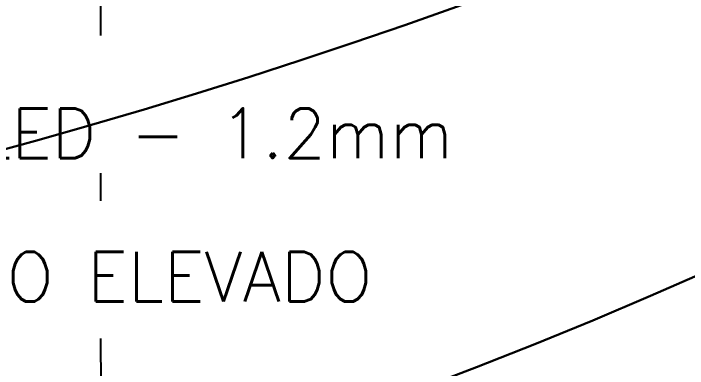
# Model space of a CAD drawing. Header units: millimetres. Extents: x 182 to 575, y -105 to 95.
# Drawn here: x 330.97 to 333.416, y -4.079 to -2.79 of the extents above; entities that cross this region are included whole.
import ezdxf
from ezdxf import colors
from ezdxf.entities.mleader import LeaderData, LeaderLine
from ezdxf.math import Vec2, Vec3

# ---------------------------------------------------------------- set-up
doc = ezdxf.new("R2010")
doc.units = ezdxf.units.MM
doc.header["$MEASUREMENT"] = 0
doc.linetypes.add('DASHDOT', pattern=[1, 0.5, -0.25, 0, -0.25])
for name, color, linetype in [('construir', 10, 'Continuous'), ('EIXOS', 31, 'DASHDOT'), ('Mob', 252, 'Continuous')]:
    doc.layers.add(name, color=color, linetype=linetype)
doc.layers.add('eletroduto eletrica', color=152, linetype='EL', lineweight=30)
doc.styles.get("Standard").update_dxf_attribs({"font": 'romans.shx'})
doc.linetypes.add('EL', pattern='A,0.5,-0.2,["EL",Standard,S=0.1,R=0,X=-0.08,Y=-0.05],-0.175', length=0.875)

msp = doc.modelspace()

# ---------------------------------------------------------------- linework, layer by layer
at = {"layer": 'EIXOS', "linetype": 'DASHDOT', "ltscale": 2}
msp.add_line((331.2877, -4.9696), (331.2797, 11.8133), dxfattribs=at)
at = {"layer": 'eletroduto eletrica', "color": 92, "ltscale": 1.3, "elevation": 97.583}
msp.add_lwpolyline([(336.2287, 2.9293), (336.2287, -1.0707, -0.293776), (312.2115, 0.0422, -0.916278)], format="xyb", dxfattribs=at)
at = {"layer": 'eletroduto eletrica', "color": 92, "ltscale": 1.3}
msp.add_arc((325.6384, 13.9306, -97.583), 19.3176, 225.96781, 312.63228, dxfattribs=at)

# ---------------------------------------------------------------- leaders
at = {"layer": 'construir'}
ml = msp.add_multileader_mtext('Standard', dxfattribs=at)
ml.set_content('PISO DO PALCO ELEVADO', color=256)
ml.set_leader_properties()
ml.build(insert=Vec2(0, 0))
ml.multileader.update_dxf_attribs({"text_right_attachment_type": 6, "dogleg_length": 0.36, "arrow_head_size": 0.18})
ctx = ml.context
ctx.base_point, ctx.char_height, ctx.arrow_head_size, ctx.landing_gap_size, ctx.plane_origin = Vec3(329.1348, -3.7457), 0.18, 0.18, 0.09, Vec3(327.6663, -2.6372)
ctx.right_attachment = 6
notes = []
notes.append((ctx, [(0, (1, 1, 0), (328.7748, -3.7457), (1, 0), 0.36, [(0, [(326.75, -1.7318)], 0, [])])]))
ctx.mtext.insert, ctx.mtext.flow_direction = Vec3(329.2248, -3.6557), 5
at = {"layer": 'Mob', "color": 2}
ml = msp.add_multileader_mtext('Standard', dxfattribs=at)
ml.set_content('TELA LED - 1.2mm', color=2)
ml.set_leader_properties()
ml.build(insert=Vec2(0, 0))
ml.multileader.update_dxf_attribs({"text_right_attachment_type": 6, "dogleg_length": 0.36, "arrow_head_size": 0.18})
ctx = ml.context
ctx.base_point, ctx.char_height, ctx.arrow_head_size, ctx.landing_gap_size, ctx.plane_origin = Vec3(330.077, -3.2246), 0.18, 0.18, 0.09, Vec3(328.6085, -2.1161)
ctx.right_attachment = 6
notes.append((ctx, [(0, (1, 1, 0), (329.717, -3.2246), (1, 0), 0.36, [(0, [(328.6085, -2.1161)], 0, [])])]))
ctx.mtext.insert, ctx.mtext.flow_direction = Vec3(330.167, -3.1346), 5
for ctx, leaders in notes:
    for number, flags, end, landing, length, lines in leaders:
        leader = LeaderData()
        leader.index, (leader.has_last_leader_line, leader.has_dogleg_vector, leader.attachment_direction) = number, flags
        leader.last_leader_point, leader.dogleg_vector, leader.dogleg_length = Vec3(end), Vec3(landing), length
        for number, points, colour, breaks in lines:
            line = LeaderLine()
            line.index, line.vertices, line.color, line.breaks = number, Vec3.list(points), colors.encode_raw_color(colour), breaks
            leader.lines.append(line)
        ctx.leaders.append(leader)

doc.saveas('drawing.dxf')
